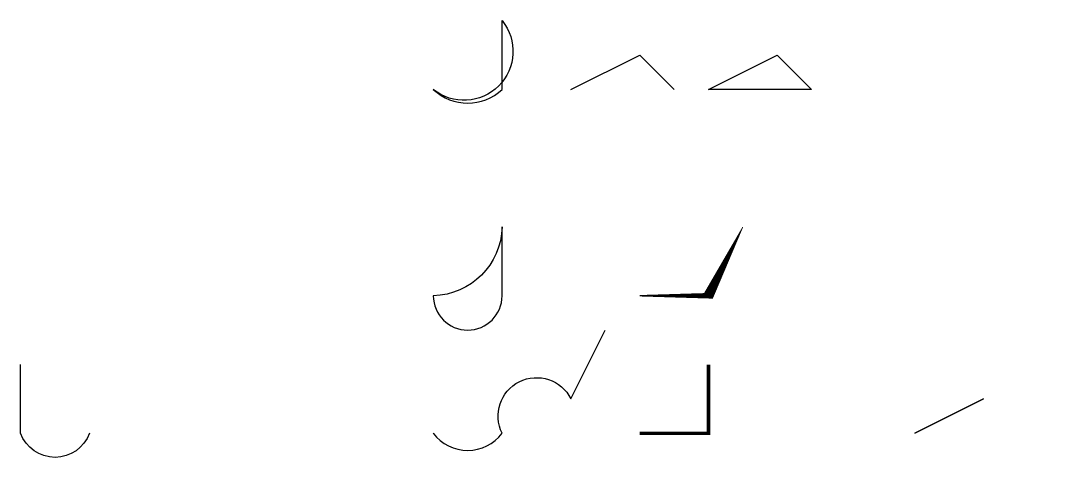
# Model space of a CAD drawing. Header units: inches. Extents: x -60 to 90, y -4 to 60.
import ezdxf

# ---------------------------------------------------------------- set-up
doc = ezdxf.new("R2010")
doc.units = ezdxf.units.IN
doc.header["$MEASUREMENT"] = 0

msp = doc.modelspace()

# ---------------------------------------------------------------- linework, layer by layer
for points in [[(0, 50, 0.4), (10, 50), (10, 60, -0.9)], [(0, 20, 1), (10, 20), (10, 30, -0.4)]]:
    msp.add_lwpolyline(points, format="xyb", close=True)
for points in [[(20, 50), (30, 55), (35, 50)], [(90, 0)]]:
    msp.add_lwpolyline(points)
for points, format in [([(30, 20, 0.2, 0.8, 0), (40, 20, 1.5, 0.1, 0), (45, 30, 0, 0, 0)], "xyseb"), ([(0, 0, 0.5), (10, 0, -1), (20, 5), (25, 15, 0.3)], "xyb")]:
    msp.add_lwpolyline(points, format=format)
at = {"extrusion": (0, 0, -1), "elevation": 2}
msp.add_lwpolyline([(50, 0, 0.7), (60, 0), (60, 10)], format="xyb", dxfattribs=at)
at = {"const_width": 0.5}
msp.add_lwpolyline([(30, 0), (40, 0), (40, 10)], dxfattribs=at)
msp.add_lwpolyline([(70, 0), (80, 5), (70, 0), (70, 0)], close=True)
msp.add_polyline3d([(40, 50, 0), (50, 55, 5), (55, 50, -2)], close=True)

# ---------------------------------------------------------------- meshes
mesh = msp.add_polymesh((3, 3))
for k, corner in enumerate([(0, 0), (0, 0), (0, 0), (0, 0), (0, 0), (0, 0), (0, 0), (0, 0), (0, 0)]):
    mesh.set_mesh_vertex(divmod(k, 3), corner)

doc.saveas('drawing.dxf')
